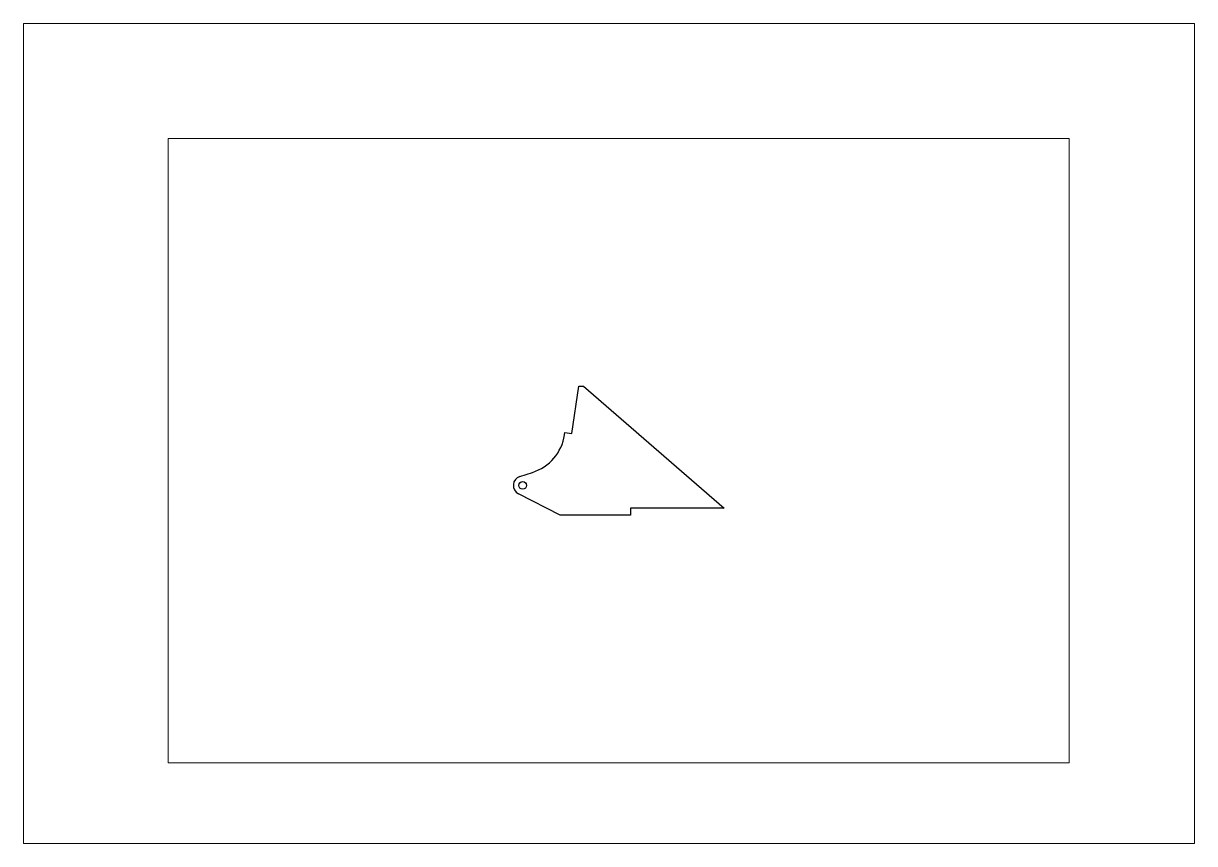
# Paper-space layout 'Layout1' of a CAD drawing. Extents: x 0 to 500, y 0 to 350.
# The model-space entities are those that its viewports show. They can reach past a viewport. Long polylines and large blocks are cut down to what shows.
import ezdxf

# ---------------------------------------------------------------- set-up
doc = ezdxf.new("R2010")
doc.units = 0
doc.header["$MEASUREMENT"] = 0

msp = doc.modelspace()

# ---------------------------------------------------------------- linework, layer by layer
at = {"color": 1, "linetype": 'Continuous'}
for p, q in [((234.11494, 174.94541), (237.17914, 195.16913)), ((237.17914, 195.16913), (239.1449, 195.16913)), ((239.1449, 195.16913), (299.1449, 143.16913)), ((231.00344, 174.43546), (231.1488, 175.39482)), ((231.1488, 175.39482), (234.11494, 174.94541)), ((211.92476, 156.65349), (217.32985, 158.38475)), ((229.1449, 140.16913), (211.32366, 149.2828)), ((259.1449, 140.16913), (229.1449, 140.16913)), ((259.1449, 143.16913), (259.1449, 140.16913)), ((299.1449, 143.16913), (259.1449, 143.16913))]:
    msp.add_line(p, q, dxfattribs=at)
msp.add_circle((213.1449, 152.84413), 1.64464, dxfattribs=at)
for centre, radius, start, end in [((211.22913, 177.43157), 20, 287.76034, 351.38435), ((213.1449, 152.84413), 4, 107.76034, 242.91509)]:
    msp.add_arc(centre, radius, start, end, dxfattribs=at)

psp = doc.layouts.get("Layout1")

# ---------------------------------------------------------------- viewports
at = {"layer": '0', "color": 3, "linetype": 'Continuous'}
psp.add_viewport(center=(250, 175), size=(500, 350), view_center_point=(250, 175), view_height=350, dxfattribs=at)
psp.add_viewport(center=(254.10214, 167.66912), size=(384.57225, 266.41064), view_center_point=(254.10214, 167.66912), view_height=266.41064, status=3, dxfattribs=at)

doc.saveas('drawing.dxf')
